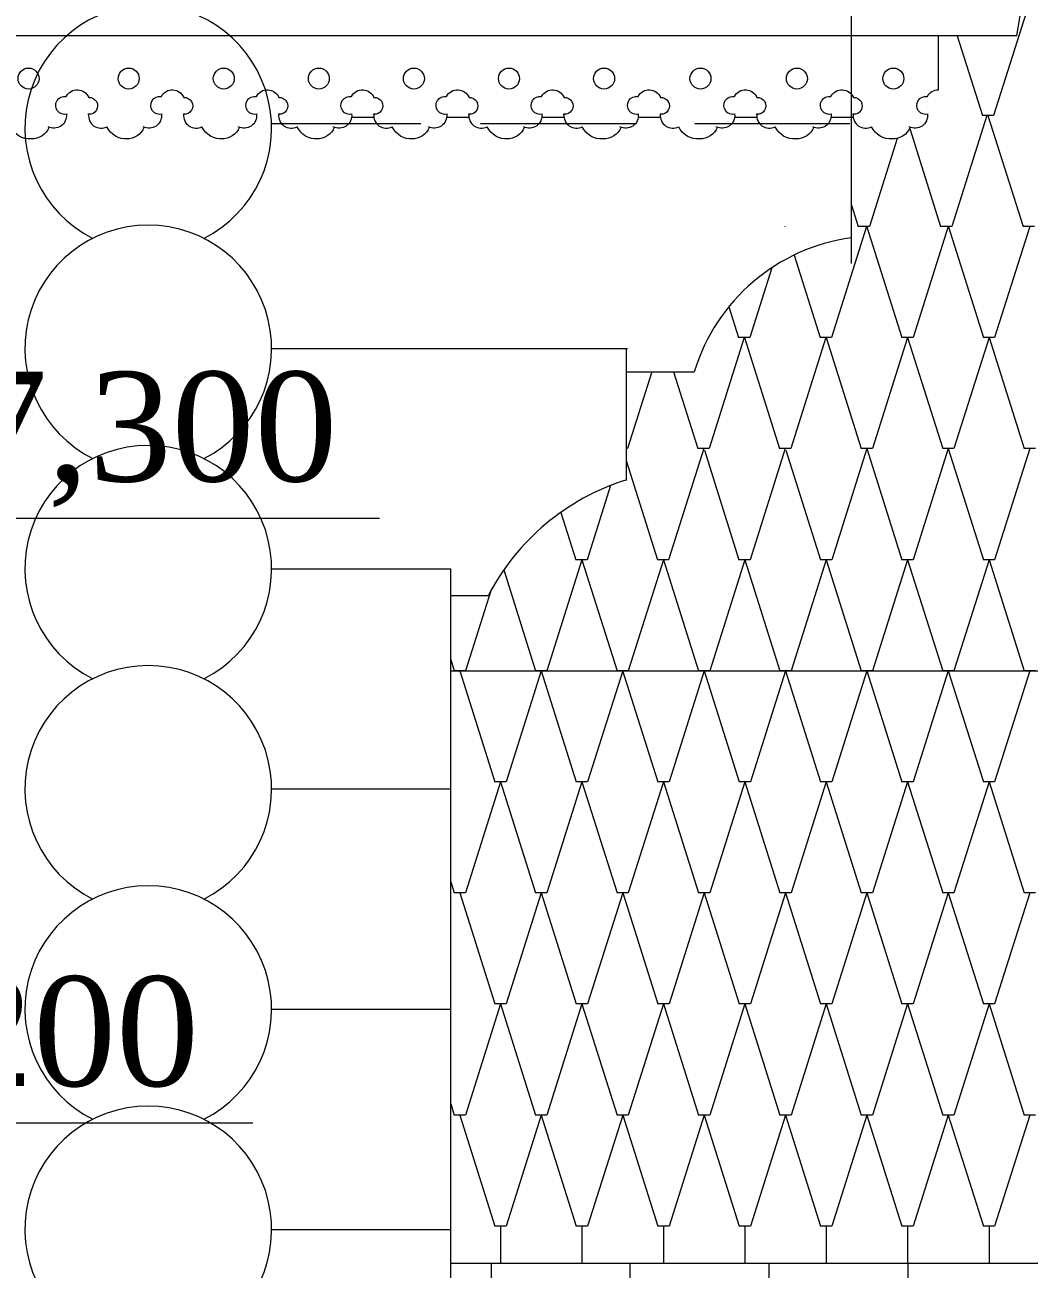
# Model space of a CAD drawing. Header units: millimetres. Extents: x 2399 to 111977, y 1313 to 59551.
# Drawn here: x 98215 to 100047, y 37907 to 40177 of the extents above; entities that cross this region are included whole.
import ezdxf

# ---------------------------------------------------------------- set-up
doc = ezdxf.new("R2010")
doc.units = ezdxf.units.MM
doc.linetypes.add('Невидимая', pattern=[391.222223, 282.222223, -109])
doc.layers.add('dim Level', color=7, linetype='Continuous', lineweight=13)
doc.layers.add('main line', color=7, linetype='Continuous', lineweight=13)
doc.layers.add('hatch1', color=7, linetype='Continuous', lineweight=20, true_color=0x6a6a6a)
doc.styles.add('СГЕНЕРИР_СТИЛЬ_1', font='georgia.ttf')

msp = doc.modelspace()

# ---------------------------------------------------------------- linework, layer by layer
at = {"layer": 'dim Level', "color": 7, "linetype": 'Continuous', "lineweight": 13}
for p, q in [((97834.7829, 39277.0224), (98861.8149, 39277.0224)), ((97582.2805, 38173.6966), (98630.6444, 38173.6966))]:
    msp.add_line(p, q, dxfattribs=at)
at = {"layer": 'hatch1', "color": 251, "linetype": 'Continuous', "lineweight": 20, "true_color": 0x6a6a6a}
for p, q in [((100045.8153, 40214.2869), (99981.8671, 40011.6372)), ((99915.4685, 40156.7992), (99961.2758, 40011.6372)), ((99969.6881, 40011.6372), (99905.74, 39808.9875)), ((99981.8671, 40011.6372), (99961.2758, 40011.6372)), ((99971.5715, 40011.6372), (100035.5196, 39808.9875)), ((99828.7592, 39987.6841), (99885.1487, 39808.9875)), ((99806.1101, 39969.7843), (99755.3691, 39808.9875)), ((99722.4476, 39848.0614), (99734.7777, 39808.9875)), ((99601.2125, 39810.0685), (99601.5536, 39808.9875)), ((99750.0412, 39808.9875), (99686.0931, 39606.3378)), ((99755.3691, 39808.9875), (99734.7777, 39808.9875)), ((99750.0412, 39810.0685), (99814.3305, 39606.3378)), ((99898.8699, 39808.9875), (99834.9218, 39606.3378)), ((99905.74, 39808.9875), (99885.1487, 39808.9875)), ((99898.8699, 39810.0685), (99963.1592, 39606.3378)), ((100047.6986, 39808.9875), (99983.7505, 39606.3378)), ((100056.1109, 39808.9875), (100035.5196, 39808.9875)), ((99618.0051, 39756.8533), (99665.5018, 39606.3378)), ((99577.4741, 39733.7611), (99537.2644, 39606.3378)), ((99498.9334, 39662.5544), (99516.6731, 39606.3378)), ((99526.9687, 39606.3378), (99463.0206, 39403.6881)), ((99537.2644, 39606.3378), (99516.6731, 39606.3378)), ((99527.3098, 39606.3378), (99591.258, 39403.6881)), ((99675.7974, 39606.3378), (99611.8493, 39403.6881)), ((99686.0931, 39606.3378), (99665.5018, 39606.3378)), ((99676.1385, 39606.3378), (99740.0867, 39403.6881)), ((99824.6261, 39606.3378), (99760.678, 39403.6881)), ((99834.9218, 39606.3378), (99814.3305, 39606.3378)), ((99824.9672, 39606.3378), (99888.9154, 39403.6881)), ((99973.4548, 39606.3378), (99909.5067, 39403.6881)), ((99983.7505, 39606.3378), (99963.1592, 39606.3378)), ((99973.4548, 39606.3378), (100037.403, 39403.6881)), ((99358.4083, 39543.8087), (99314.1919, 39403.6881)), ((99398.2128, 39543.8087), (99442.4293, 39403.6881)), ((99314.1919, 39403.6881), (99311.3866, 39403.6881)), ((99453.066, 39403.6881), (99389.1179, 39201.0384)), ((99463.0206, 39403.6881), (99442.4293, 39403.6881)), ((99454.323, 39400.7858), (99517.3553, 39201.0384)), ((99601.8947, 39403.6881), (99537.9466, 39201.0384)), ((99611.8493, 39403.6881), (99591.258, 39403.6881)), ((99603.1517, 39400.7858), (99666.184, 39201.0384)), ((99750.7234, 39403.6881), (99686.7753, 39201.0384)), ((99760.678, 39403.6881), (99740.0867, 39403.6881)), ((99750.7234, 39403.6881), (99814.6716, 39201.0384)), ((99899.211, 39403.6881), (99835.2629, 39201.0384)), ((99909.5067, 39403.6881), (99888.9154, 39403.6881)), ((99899.211, 39403.6881), (99963.1592, 39201.0384)), ((100047.6986, 39403.6881), (99983.7505, 39201.0384)), ((100057.9943, 39403.6881), (100037.403, 39403.6881)), ((99311.3866, 39382.1132), (99368.5266, 39201.0384)), ((99283.0237, 39336.4627), (99240.2892, 39201.0384)), ((99192.4494, 39287.3882), (99219.6979, 39201.0384)), ((99231.0169, 39201.0384), (99167.0688, 38998.3888)), ((99240.2892, 39201.0384), (99219.6979, 39201.0384)), ((99231.0169, 39201.0384), (99294.965, 38998.3888)), ((99379.5045, 39201.0384), (99315.5563, 38998.3888)), ((99389.1179, 39201.0384), (99368.5266, 39201.0384)), ((99379.5045, 39201.0384), (99443.4526, 38998.3888)), ((99527.9921, 39201.0384), (99464.0439, 38998.3888)), ((99537.9466, 39201.0384), (99517.3553, 39201.0384)), ((99527.9921, 39201.0384), (99591.9402, 38998.3888)), ((99676.4796, 39201.0384), (99612.5315, 38998.3888)), ((99686.7753, 39201.0384), (99666.184, 39201.0384)), ((99676.4796, 39201.0384), (99740.4278, 38998.3888)), ((99824.9672, 39201.0384), (99761.0191, 38998.3888)), ((99835.2629, 39201.0384), (99814.6716, 39201.0384)), ((99824.9672, 39201.0384), (99888.9154, 38998.3888)), ((99973.4548, 39201.0384), (99909.5067, 38998.3888)), ((99983.7505, 39201.0384), (99963.1592, 39201.0384)), ((99973.4548, 39201.0384), (100037.403, 38998.3888)), ((99088.3757, 39182.5114), (99146.4774, 38998.3888)), ((99064.6559, 39144.398), (99018.5812, 38998.3888)), ((98991.5681, 39018.7391), (98997.9898, 38998.3888)), ((99018.5812, 38998.3888), (98997.9898, 38998.3888)), ((99008.2855, 38998.3888), (99072.2336, 38795.7391)), ((99008.2855, 38998.3888), (99072.2336, 38795.7391)), ((99008.2855, 38998.3888), (99072.2336, 38795.7391)), ((99008.2855, 38998.3888), (99072.2336, 38795.7391)), ((99008.2855, 38998.3888), (99072.2336, 38795.7391)), ((99008.2855, 38998.3888), (99072.2336, 38795.7391)), ((99008.2855, 38998.3888), (99072.2336, 38795.7391)), ((99008.2855, 38998.3888), (99072.2336, 38795.7391)), ((99008.2855, 38998.3888), (99072.2336, 38795.7391)), ((99008.2855, 38998.3888), (99072.2336, 38795.7391)), ((99008.2855, 38998.3888), (99072.2336, 38795.7391)), ((99008.2855, 38998.3888), (99072.2336, 38795.7391)), ((99008.2855, 38998.3888), (99072.2336, 38795.7391)), ((99156.7731, 38998.3888), (99092.825, 38795.7391)), ((99156.7731, 38998.3888), (99092.825, 38795.7391)), ((99156.7731, 38998.3888), (99092.825, 38795.7391)), ((99156.7731, 38998.3888), (99092.825, 38795.7391)), ((99156.7731, 38998.3888), (99092.825, 38795.7391)), ((99156.7731, 38998.3888), (99092.825, 38795.7391)), ((99156.7731, 38998.3888), (99092.825, 38795.7391)), ((99156.7731, 38998.3888), (99092.825, 38795.7391)), ((99156.7731, 38998.3888), (99092.825, 38795.7391)), ((99156.7731, 38998.3888), (99092.825, 38795.7391)), ((99156.7731, 38998.3888), (99092.825, 38795.7391)), ((99156.7731, 38998.3888), (99092.825, 38795.7391)), ((99156.7731, 38998.3888), (99092.825, 38795.7391)), ((99167.0688, 38998.3888), (99146.4774, 38998.3888)), ((99156.7731, 38998.3888), (99220.7212, 38795.7391)), ((99156.7731, 38998.3888), (99220.7212, 38795.7391)), ((99156.7731, 38998.3888), (99220.7212, 38795.7391)), ((99156.7731, 38998.3888), (99220.7212, 38795.7391)), ((99156.7731, 38998.3888), (99220.7212, 38795.7391)), ((99156.7731, 38998.3888), (99220.7212, 38795.7391)), ((99156.7731, 38998.3888), (99220.7212, 38795.7391)), ((99156.7731, 38998.3888), (99220.7212, 38795.7391)), ((99156.7731, 38998.3888), (99220.7212, 38795.7391)), ((99156.7731, 38998.3888), (99220.7212, 38795.7391)), ((99156.7731, 38998.3888), (99220.7212, 38795.7391)), ((99156.7731, 38998.3888), (99220.7212, 38795.7391)), ((99156.7731, 38998.3888), (99220.7212, 38795.7391)), ((99305.2607, 38998.3888), (99241.3125, 38795.7391)), ((99305.2607, 38998.3888), (99241.3125, 38795.7391)), ((99305.2607, 38998.3888), (99241.3125, 38795.7391)), ((99305.2607, 38998.3888), (99241.3125, 38795.7391)), ((99305.2607, 38998.3888), (99241.3125, 38795.7391)), ((99305.2607, 38998.3888), (99241.3125, 38795.7391)), ((99305.2607, 38998.3888), (99241.3125, 38795.7391)), ((99305.2607, 38998.3888), (99241.3125, 38795.7391)), ((99305.2607, 38998.3888), (99241.3125, 38795.7391)), ((99305.2607, 38998.3888), (99241.3125, 38795.7391)), ((99305.2607, 38998.3888), (99241.3125, 38795.7391)), ((99305.2607, 38998.3888), (99241.3125, 38795.7391)), ((99305.2607, 38998.3888), (99241.3125, 38795.7391)), ((99315.5563, 38998.3888), (99294.965, 38998.3888)), ((99315.5563, 38998.3888), (99294.965, 38998.3888)), ((99305.1869, 38998.6226), (99369.2088, 38795.7391)), ((99453.7483, 38998.3888), (99389.8001, 38795.7391)), ((99464.0439, 38998.3888), (99443.4526, 38998.3888)), ((99453.7483, 38998.3888), (99517.6964, 38795.7391)), ((99602.2359, 38998.3888), (99538.2877, 38795.7391)), ((99612.5315, 38998.3888), (99591.9402, 38998.3888)), ((99602.2359, 38998.3888), (99666.184, 38795.7391)), ((99750.7234, 38998.3888), (99686.7753, 38795.7391)), ((99761.0191, 38998.3888), (99740.4278, 38998.3888)), ((99750.7234, 38998.3888), (99814.6716, 38795.7391)), ((99899.211, 38998.3888), (99835.2629, 38795.7391)), ((99909.5067, 38998.3888), (99888.9154, 38998.3888)), ((99899.211, 38998.3888), (99963.1592, 38795.7391)), ((100047.6986, 38998.3888), (99983.7505, 38795.7391)), ((100057.9943, 38998.3888), (100037.403, 38998.3888)), ((99082.5293, 38795.7391), (99018.5812, 38593.0894)), ((99092.825, 38795.7391), (99072.2336, 38795.7391)), ((99082.5293, 38795.7391), (99146.4774, 38593.0894)), ((99231.0169, 38795.7391), (99167.0688, 38593.0894)), ((99241.3125, 38795.7391), (99220.7212, 38795.7391)), ((99241.3125, 38795.7391), (99220.7212, 38795.7391)), ((99241.3125, 38795.7391), (99220.7212, 38795.7391)), ((99241.3125, 38795.7391), (99220.7212, 38795.7391)), ((99241.3125, 38795.7391), (99220.7212, 38795.7391)), ((99241.3125, 38795.7391), (99220.7212, 38795.7391)), ((99241.3125, 38795.7391), (99220.7212, 38795.7391)), ((99241.3125, 38795.7391), (99220.7212, 38795.7391)), ((99241.3125, 38795.7391), (99220.7212, 38795.7391)), ((99241.3125, 38795.7391), (99220.7212, 38795.7391)), ((99241.3125, 38795.7391), (99220.7212, 38795.7391)), ((99241.3125, 38795.7391), (99220.7212, 38795.7391)), ((99241.3125, 38795.7391), (99220.7212, 38795.7391)), ((99231.0169, 38795.7391), (99294.965, 38593.0894)), ((99379.5045, 38795.7391), (99315.5563, 38593.0894)), ((99389.8001, 38795.7391), (99369.2088, 38795.7391)), ((99379.5045, 38795.7391), (99443.4526, 38593.0894)), ((99527.9921, 38795.7391), (99464.0439, 38593.0894)), ((99538.2877, 38795.7391), (99517.6964, 38795.7391)), ((99527.9921, 38795.7391), (99591.9402, 38593.0894)), ((99676.4796, 38795.7391), (99612.5315, 38593.0894)), ((99686.7753, 38795.7391), (99666.184, 38795.7391)), ((99676.4796, 38795.7391), (99740.4278, 38593.0894)), ((99824.9672, 38795.7391), (99761.0191, 38593.0894)), ((99835.2629, 38795.7391), (99814.6716, 38795.7391)), ((99824.9672, 38795.7391), (99888.9154, 38593.0894)), ((99973.4548, 38795.7391), (99909.5067, 38593.0894)), ((99983.7505, 38795.7391), (99963.1592, 38795.7391)), ((99973.4548, 38795.7391), (100037.403, 38593.0894)), ((98991.5681, 38613.4397), (98997.9898, 38593.0894)), ((99018.5812, 38593.0894), (98997.9898, 38593.0894)), ((99008.2855, 38593.0894), (99072.2336, 38390.4397)), ((99156.7731, 38593.0894), (99092.825, 38390.4397)), ((99167.0688, 38593.0894), (99146.4774, 38593.0894)), ((99156.7731, 38593.0894), (99220.7212, 38390.4397)), ((99305.2607, 38593.0894), (99241.3125, 38390.4397)), ((99315.5563, 38593.0894), (99294.965, 38593.0894)), ((99305.2607, 38593.0894), (99369.2088, 38390.4397)), ((99453.7483, 38593.0894), (99389.8001, 38390.4397)), ((99464.0439, 38593.0894), (99443.4526, 38593.0894)), ((99453.7483, 38593.0894), (99517.6964, 38390.4397)), ((99602.2359, 38593.0894), (99538.2877, 38390.4397)), ((99612.5315, 38593.0894), (99591.9402, 38593.0894)), ((99602.2359, 38593.0894), (99666.184, 38390.4397)), ((99750.7234, 38593.0894), (99686.7753, 38390.4397)), ((99761.0191, 38593.0894), (99740.4278, 38593.0894)), ((99750.7234, 38593.0894), (99814.6716, 38390.4397)), ((99899.211, 38593.0894), (99835.2629, 38390.4397)), ((99909.5067, 38593.0894), (99888.9154, 38593.0894)), ((99899.211, 38593.0894), (99963.1592, 38390.4397)), ((100047.6986, 38593.0894), (99983.7505, 38390.4397)), ((100057.9943, 38593.0894), (100037.403, 38593.0894)), ((99082.5293, 38390.4397), (99018.5812, 38187.79)), ((99092.825, 38390.4397), (99072.2336, 38390.4397)), ((99082.5293, 38390.4397), (99146.4774, 38187.79)), ((99231.0169, 38390.4397), (99167.0688, 38187.79)), ((99241.3125, 38390.4397), (99220.7212, 38390.4397)), ((99231.0169, 38390.4397), (99294.965, 38187.79)), ((99379.5045, 38390.4397), (99315.5563, 38187.79)), ((99389.8001, 38390.4397), (99369.2088, 38390.4397)), ((99379.5045, 38390.4397), (99443.4526, 38187.79)), ((99527.9921, 38390.4397), (99464.0439, 38187.79)), ((99538.2877, 38390.4397), (99517.6964, 38390.4397)), ((99527.9921, 38390.4397), (99591.9402, 38187.79)), ((99676.4796, 38390.4397), (99612.5315, 38187.79)), ((99686.7753, 38390.4397), (99666.184, 38390.4397)), ((99676.4796, 38390.4397), (99740.4278, 38187.79)), ((99824.9672, 38390.4397), (99761.0191, 38187.79)), ((99835.2629, 38390.4397), (99814.6716, 38390.4397)), ((99824.9672, 38390.4397), (99888.9154, 38187.79)), ((99973.4548, 38390.4397), (99909.5067, 38187.79)), ((99983.7505, 38390.4397), (99963.1592, 38390.4397)), ((99973.4548, 38390.4397), (100037.403, 38187.79)), ((98991.5681, 38208.1403), (98997.9898, 38187.79)), ((99018.5812, 38187.79), (98997.9898, 38187.79)), ((99008.2855, 38187.79), (99072.2336, 37985.1403)), ((99156.7731, 38187.79), (99092.825, 37985.1403)), ((99167.0688, 38187.79), (99146.4774, 38187.79)), ((99156.7731, 38187.79), (99220.7212, 37985.1403)), ((99305.2607, 38187.79), (99241.3125, 37985.1403)), ((99315.5563, 38187.79), (99294.965, 38187.79)), ((99305.2607, 38187.79), (99369.2088, 37985.1403)), ((99453.7483, 38187.79), (99389.8001, 37985.1403)), ((99464.0439, 38187.79), (99443.4526, 38187.79)), ((99453.7483, 38187.79), (99517.6964, 37985.1403)), ((99602.2359, 38187.79), (99538.2877, 37985.1403)), ((99612.5315, 38187.79), (99591.9402, 38187.79)), ((99602.2359, 38187.79), (99602.623, 38186.5632)), ((99602.2359, 38187.79), (99666.184, 37985.1403)), ((99750.7234, 38187.79), (99686.7753, 37985.1403)), ((99761.0191, 38187.79), (99740.4278, 38187.79)), ((99750.7234, 38187.79), (99750.3363, 38186.5632)), ((99750.7234, 38187.79), (99751.1106, 38186.5632)), ((99750.7234, 38187.79), (99814.6716, 37985.1403)), ((99899.211, 38187.79), (99835.2629, 37985.1403)), ((99909.5067, 38187.79), (99888.9154, 38187.79)), ((99899.211, 38187.79), (99898.8239, 38186.5632)), ((99899.211, 38187.79), (99899.5982, 38186.5632)), ((99899.211, 38187.79), (99963.1592, 37985.1403)), ((100047.6986, 38187.79), (99983.7505, 37985.1403)), ((100057.9943, 38187.79), (100037.403, 38187.79)), ((99092.825, 37985.1403), (99072.2336, 37985.1403)), ((99082.5293, 37985.1403), (99082.5293, 37917.1506)), ((99241.3125, 37985.1403), (99220.7212, 37985.1403)), ((99231.0169, 37985.1403), (99231.0169, 37917.1506)), ((99389.8001, 37985.1403), (99369.2088, 37985.1403)), ((99379.5045, 37985.1403), (99379.5045, 37917.1506)), ((99538.2877, 37985.1403), (99517.6964, 37985.1403)), ((99527.9921, 37985.1403), (99527.9921, 37917.1506)), ((99686.7753, 37985.1403), (99666.184, 37985.1403)), ((99676.4796, 37985.1403), (99676.4796, 37917.1506)), ((99835.2629, 37985.1403), (99814.6716, 37985.1403)), ((99824.9672, 37985.1403), (99824.9672, 37917.1506)), ((99983.7505, 37985.1403), (99963.1592, 37985.1403)), ((99973.4548, 37985.1403), (99973.4548, 37917.1506))]:
    msp.add_line(p, q, dxfattribs=at)
at = {"layer": 'main line', "color": 7, "linetype": 'Continuous', "lineweight": 13}
for p, q in [((99722.4476, 39788.5618), (99722.4476, 40394.1502)), ((100038.6352, 40249.0436), (100023.6315, 40156.7992)), ((100024.7192, 40156.7992), (96795.8671, 40156.7992)), ((99881.1954, 40058.5066), (99881.1954, 40157.9916)), ((99722.4476, 39741.5457), (99722.4476, 40044.5339)), ((98810.8642, 40008.5386), (98851.3981, 40008.5386)), ((98984.2761, 40008.5386), (99024.8101, 40008.5386)), ((99157.6881, 40008.5386), (99198.222, 40008.5386)), ((99333.5548, 40008.5386), (99374.0887, 40008.5386)), ((99509.4215, 40008.5386), (99549.9554, 40008.5386)), ((99685.2882, 40008.5386), (99725.8034, 40008.5386)), ((98664.9716, 39586.5174), (99314.2291, 39586.5174)), ((99311.3866, 39586.5174), (99311.3866, 39345.3673)), ((99311.3866, 39543.8087), (99435.7268, 39543.8087)), ((98664.9716, 39184.6619), (98991.5681, 39184.6619)), ((98991.5681, 37021.1171), (98991.5681, 39184.6619)), ((99059.7852, 39135.3211), (98991.5681, 39135.3211)), ((98991.5681, 38998.3888), (104135.7254, 38998.3888)), ((98664.9716, 38782.8063), (98991.5681, 38782.8063)), ((98664.9716, 38380.9508), (98990.4983, 38380.9508)), ((98664.9716, 37979.0952), (98990.4983, 37979.0952)), ((104131.1073, 37917.1506), (98991.5681, 37917.1506)), ((99065.2555, 37917.1506), (99065.2555, 36980.8176)), ((99318.5481, 37917.1506), (99318.5481, 36842.2925)), ((99571.8407, 37917.1506), (99571.8407, 36643.6876)), ((99825.1333, 37917.1506), (99825.1333, 36643.6876))]:
    msp.add_line(p, q, dxfattribs=at)
at = {"layer": 'main line', "color": 7, "linetype": 'Невидимая', "lineweight": 13}
msp.add_line((99719.3374, 39996.2164), (98664.9374, 39996.2164), dxfattribs=at)
at = {"layer": 'main line', "color": 7, "linetype": 'Continuous', "lineweight": 13, "flags": 128}
for points in [[(98291.8447, 40013.8503, -1.219803903), (98290.4142, 40046.5322, -0.63216014), (98331.3783, 40044.5339, -1.067465283), (98331.1435, 40013.8503, 0.60309642), (98364.5353, 39991.084)], [(98291.8447, 40013.8503, -1.219803903), (98290.4142, 40046.5322, -0.63216014), (98331.3783, 40044.5339, -1.067465283), (98331.1435, 40013.8503, 0.60309642), (98364.5353, 39991.084)], [(98291.8447, 40013.8503, -1.219803903), (98290.4142, 40046.5322, -0.63216014), (98331.3783, 40044.5339, -1.067465283), (98331.1435, 40013.8503, 0.60309642), (98364.5353, 39991.084)], [(98291.8447, 40013.8503, -1.219803903), (98290.4142, 40046.5322, -0.63216014), (98331.3783, 40044.5339, -1.067465283), (98331.1435, 40013.8503, 0.60309642), (98364.5353, 39991.084)], [(98291.8447, 40013.8503, -1.219803903), (98290.4142, 40046.5322, -0.63216014), (98331.3783, 40044.5339, -1.067465283), (98331.1435, 40013.8503, 0.60309642), (98364.5353, 39991.084)], [(98291.8447, 40013.8503, -1.219803903), (98290.4142, 40046.5322, -0.63216014), (98331.3783, 40044.5339, -1.067465283), (98331.1435, 40013.8503, 0.60309642), (98364.5353, 39991.084)], [(98465.2566, 40013.8503, -1.219803903), (98463.8262, 40046.5322, -0.63216014), (98504.7902, 40044.5339, -1.067465283), (98504.5555, 40013.8503, 0.60309642), (98537.9472, 39991.084)], [(98465.2566, 40013.8503, -1.219803903), (98463.8262, 40046.5322, -0.63216014), (98504.7902, 40044.5339, -1.067465283), (98504.5555, 40013.8503, 0.60309642), (98537.9472, 39991.084)], [(98465.2566, 40013.8503, -1.219803903), (98463.8262, 40046.5322, -0.63216014), (98504.7902, 40044.5339, -1.067465283), (98504.5555, 40013.8503, 0.60309642), (98537.9472, 39991.084)], [(98465.2566, 40013.8503, -1.219803903), (98463.8262, 40046.5322, -0.63216014), (98504.7902, 40044.5339, -1.067465283), (98504.5555, 40013.8503, 0.60309642), (98537.9472, 39991.084)], [(98465.2566, 40013.8503, -1.219803903), (98463.8262, 40046.5322, -0.63216014), (98504.7902, 40044.5339, -1.067465283), (98504.5555, 40013.8503, 0.60309642), (98537.9472, 39991.084)], [(98465.2566, 40013.8503, -1.219803903), (98463.8262, 40046.5322, -0.63216014), (98504.7902, 40044.5339, -1.067465283), (98504.5555, 40013.8503, 0.60309642), (98537.9472, 39991.084)], [(98638.6686, 40013.8503, -1.219803903), (98637.2382, 40046.5322, -0.63216014), (98678.2022, 40044.5339, -1.067465283), (98677.9674, 40013.8503, 0.60309642), (98711.3592, 39991.084)], [(98638.6686, 40013.8503, -1.219803903), (98637.2382, 40046.5322, -0.63216014), (98678.2022, 40044.5339, -1.067465283), (98677.9674, 40013.8503, 0.60309642), (98711.3592, 39991.084)], [(98638.6686, 40013.8503, -1.219803903), (98637.2382, 40046.5322, -0.63216014), (98678.2022, 40044.5339, -1.067465283), (98677.9674, 40013.8503, 0.60309642), (98711.3592, 39991.084)], [(98638.6686, 40013.8503, -1.219803903), (98637.2382, 40046.5322, -0.63216014), (98678.2022, 40044.5339, -1.067465283), (98677.9674, 40013.8503, 0.60309642), (98711.3592, 39991.084)], [(98638.6686, 40013.8503, -1.219803903), (98637.2382, 40046.5322, -0.63216014), (98678.2022, 40044.5339, -1.067465283), (98677.9674, 40013.8503, 0.60309642), (98711.3592, 39991.084)], [(98638.6686, 40013.8503, -1.219803903), (98637.2382, 40046.5322, -0.63216014), (98678.2022, 40044.5339, -1.067465283), (98677.9674, 40013.8503, 0.60309642), (98711.3592, 39991.084)], [(98812.0806, 40013.8503, -1.219803903), (98810.6501, 40046.5322, -0.63216014), (98851.6142, 40044.5339, -1.067465283), (98851.3794, 40013.8503, 0.60309642), (98884.7712, 39991.084)], [(98812.0806, 40013.8503, -1.219803903), (98810.6501, 40046.5322, -0.63216014), (98851.6142, 40044.5339, -1.067465283), (98851.3794, 40013.8503, 0.60309642), (98884.7712, 39991.084)], [(98812.0806, 40013.8503, -1.219803903), (98810.6501, 40046.5322, -0.63216014), (98851.6142, 40044.5339, -1.067465283), (98851.3794, 40013.8503, 0.60309642), (98884.7712, 39991.084)], [(98812.0806, 40013.8503, -1.219803903), (98810.6501, 40046.5322, -0.63216014), (98851.6142, 40044.5339, -1.067465283), (98851.3794, 40013.8503, 0.60309642), (98884.7712, 39991.084)], [(98812.0806, 40013.8503, -1.219803903), (98810.6501, 40046.5322, -0.63216014), (98851.6142, 40044.5339, -1.067465283), (98851.3794, 40013.8503, 0.60309642), (98884.7712, 39991.084)], [(98812.0806, 40013.8503, -1.219803903), (98810.6501, 40046.5322, -0.63216014), (98851.6142, 40044.5339, -1.067465283), (98851.3794, 40013.8503, 0.60309642), (98884.7712, 39991.084)], [(98985.4925, 40013.8503, -1.219803903), (98984.0621, 40046.5322, -0.63216014), (99025.0261, 40044.5339, -1.067465283), (99024.7914, 40013.8503, 0.60309642), (99058.1831, 39991.084)], [(98985.4925, 40013.8503, -1.219803903), (98984.0621, 40046.5322, -0.63216014), (99025.0261, 40044.5339, -1.067465283), (99024.7914, 40013.8503, 0.60309642), (99058.1831, 39991.084)], [(98985.4925, 40013.8503, -1.219803903), (98984.0621, 40046.5322, -0.63216014), (99025.0261, 40044.5339, -1.067465283), (99024.7914, 40013.8503, 0.60309642), (99058.1831, 39991.084)], [(98985.4925, 40013.8503, -1.219803903), (98984.0621, 40046.5322, -0.63216014), (99025.0261, 40044.5339, -1.067465283), (99024.7914, 40013.8503, 0.60309642), (99058.1831, 39991.084)], [(98985.4925, 40013.8503, -1.219803903), (98984.0621, 40046.5322, -0.63216014), (99025.0261, 40044.5339, -1.067465283), (99024.7914, 40013.8503, 0.60309642), (99058.1831, 39991.084)], [(98985.4925, 40013.8503, -1.219803903), (98984.0621, 40046.5322, -0.63216014), (99025.0261, 40044.5339, -1.067465283), (99024.7914, 40013.8503, 0.60309642), (99058.1831, 39991.084)], [(99158.9045, 40013.8503, -1.219803903), (99157.4741, 40046.5322, -0.63216014), (99198.4381, 40044.5339, -1.067465283), (99198.2033, 40013.8503, 0.60309642), (99231.5951, 39991.084)], [(99158.9045, 40013.8503, -1.219803903), (99157.4741, 40046.5322, -0.63216014), (99198.4381, 40044.5339, -1.067465283), (99198.2033, 40013.8503, 0.60309642), (99231.5951, 39991.084)], [(99158.9045, 40013.8503, -1.219803903), (99157.4741, 40046.5322, -0.63216014), (99198.4381, 40044.5339, -1.067465283), (99198.2033, 40013.8503, 0.60309642), (99231.5951, 39991.084)], [(99158.9045, 40013.8503, -1.219803903), (99157.4741, 40046.5322, -0.63216014), (99198.4381, 40044.5339, -1.067465283), (99198.2033, 40013.8503, 0.60309642), (99231.5951, 39991.084)], [(99158.9045, 40013.8503, -1.219803903), (99157.4741, 40046.5322, -0.63216014), (99198.4381, 40044.5339, -1.067465283), (99198.2033, 40013.8503, 0.60309642), (99231.5951, 39991.084)], [(99158.9045, 40013.8503, -1.219803903), (99157.4741, 40046.5322, -0.63216014), (99198.4381, 40044.5339, -1.067465283), (99198.2033, 40013.8503, 0.60309642), (99231.5951, 39991.084)], [(99334.7712, 40013.8503, -1.219803903), (99333.3408, 40046.5322, -0.63216014), (99374.3048, 40044.5339, -1.067465283), (99374.07, 40013.8503, 0.60309642), (99407.4618, 39991.084)], [(99334.7712, 40013.8503, -1.219803903), (99333.3408, 40046.5322, -0.63216014), (99374.3048, 40044.5339, -1.067465283), (99374.07, 40013.8503, 0.60309642), (99407.4618, 39991.084)], [(99334.7712, 40013.8503, -1.219803903), (99333.3408, 40046.5322, -0.63216014), (99374.3048, 40044.5339, -1.067465283), (99374.07, 40013.8503, 0.60309642), (99407.4618, 39991.084)], [(99334.7712, 40013.8503, -1.219803903), (99333.3408, 40046.5322, -0.63216014), (99374.3048, 40044.5339, -1.067465283), (99374.07, 40013.8503, 0.60309642), (99407.4618, 39991.084)], [(99334.7712, 40013.8503, -1.219803903), (99333.3408, 40046.5322, -0.63216014), (99374.3048, 40044.5339, -1.067465283), (99374.07, 40013.8503, 0.60309642), (99407.4618, 39991.084)], [(99334.7712, 40013.8503, -1.219803903), (99333.3408, 40046.5322, -0.63216014), (99374.3048, 40044.5339, -1.067465283), (99374.07, 40013.8503, 0.60309642), (99407.4618, 39991.084)], [(99510.6379, 40013.8503, -1.219803903), (99509.2074, 40046.5322, -0.63216014), (99550.1715, 40044.5339, -1.067465283), (99549.9367, 40013.8503, 0.60309642), (99583.3285, 39991.084)], [(99510.6379, 40013.8503, -1.219803903), (99509.2074, 40046.5322, -0.63216014), (99550.1715, 40044.5339, -1.067465283), (99549.9367, 40013.8503, 0.60309642), (99583.3285, 39991.084)], [(99510.6379, 40013.8503, -1.219803903), (99509.2074, 40046.5322, -0.63216014), (99550.1715, 40044.5339, -1.067465283), (99549.9367, 40013.8503, 0.60309642), (99583.3285, 39991.084)], [(99510.6379, 40013.8503, -1.219803903), (99509.2074, 40046.5322, -0.63216014), (99550.1715, 40044.5339, -1.067465283), (99549.9367, 40013.8503, 0.60309642), (99583.3285, 39991.084)], [(99510.6379, 40013.8503, -1.219803903), (99509.2074, 40046.5322, -0.63216014), (99550.1715, 40044.5339, -1.067465283), (99549.9367, 40013.8503, 0.60309642), (99583.3285, 39991.084)], [(99510.6379, 40013.8503, -1.219803903), (99509.2074, 40046.5322, -0.63216014), (99550.1715, 40044.5339, -1.067465283), (99549.9367, 40013.8503, 0.60309642), (99583.3285, 39991.084)], [(99686.5046, 40013.8503, -1.219803903), (99685.0741, 40046.5322, -0.63216014), (99726.0382, 40044.5339, -1.067465283), (99725.8034, 40013.8503, 0.60309642), (99759.1952, 39991.084)], [(99686.5046, 40013.8503, -1.219803903), (99685.0741, 40046.5322, -0.63216014), (99726.0382, 40044.5339, -1.067465283), (99725.8034, 40013.8503, 0.60309642), (99759.1952, 39991.084)], [(99686.5046, 40013.8503, -1.219803903), (99685.0741, 40046.5322, -0.63216014), (99726.0382, 40044.5339, -1.067465283), (99725.8034, 40013.8503, 0.60309642), (99759.1952, 39991.084)], [(99686.5046, 40013.8503, -1.219803903), (99685.0741, 40046.5322, -0.63216014), (99726.0382, 40044.5339, -1.067465283), (99725.8034, 40013.8503, 0.60309642), (99759.1952, 39991.084)], [(99686.5046, 40013.8503, -1.219803903), (99685.0741, 40046.5322, -0.63216014), (99726.0382, 40044.5339, -1.067465283), (99725.8034, 40013.8503, 0.60309642), (99759.1952, 39991.084)], [(99686.5046, 40013.8503, -1.219803903), (99685.0741, 40046.5322, -0.63216014), (99726.0382, 40044.5339, -1.067465283), (99725.8034, 40013.8503, 0.60309642), (99759.1952, 39991.084)], [(99862.3713, 40013.8503, -1.219803903), (99860.9408, 40046.5322, -0.279344154), (99881.1954, 40058.5066)], [(99862.3713, 40013.8503, -1.219803903), (99860.9408, 40046.5322, -0.279344154), (99881.1954, 40058.5066)], [(99862.3713, 40013.8503, -1.219803903), (99860.9408, 40046.5322, -0.279344154), (99881.1954, 40058.5066)], [(99862.3713, 40013.8503, -1.219803903), (99860.9408, 40046.5322, -0.279344154), (99881.1954, 40058.5066)], [(99862.3713, 40013.8503, -1.219803903), (99860.9408, 40046.5322, -0.279344154), (99881.1954, 40058.5066)], [(99862.3713, 40013.8503, -1.219803903), (99860.9408, 40046.5322, -0.279344154), (99881.1954, 40058.5066)], [(98290.647, 40013.8503, -0.60309642), (98257.2552, 39991.084)], [(98290.647, 40013.8503, -0.60309642), (98257.2552, 39991.084)], [(98290.647, 40013.8503, -0.60309642), (98257.2552, 39991.084)], [(98290.647, 40013.8503, -0.60309642), (98257.2552, 39991.084)], [(98290.647, 40013.8503, -0.60309642), (98257.2552, 39991.084)], [(98290.647, 40013.8503, -0.60309642), (98257.2552, 39991.084)], [(98329.9458, 40013.8503, 0.017938026), (98331.1171, 40013.6064)], [(98329.9458, 40013.8503, 0.017938026), (98331.1171, 40013.6064)], [(98329.9458, 40013.8503, 0.017938026), (98331.1171, 40013.6064)], [(98329.9458, 40013.8503, 0.017938026), (98331.1171, 40013.6064)], [(98329.9458, 40013.8503, 0.017938026), (98331.1171, 40013.6064)], [(98329.9458, 40013.8503, 0.017938026), (98331.1171, 40013.6064)], [(98464.0589, 40013.8503, -0.60309642), (98430.6672, 39991.084)], [(98464.0589, 40013.8503, -0.60309642), (98430.6672, 39991.084)], [(98464.0589, 40013.8503, -0.60309642), (98430.6672, 39991.084)], [(98464.0589, 40013.8503, -0.60309642), (98430.6672, 39991.084)], [(98464.0589, 40013.8503, -0.60309642), (98430.6672, 39991.084)], [(98464.0589, 40013.8503, -0.60309642), (98430.6672, 39991.084)], [(98503.3578, 40013.8503, 0.017938026), (98504.5291, 40013.6064)], [(98503.3578, 40013.8503, 0.017938026), (98504.5291, 40013.6064)], [(98503.3578, 40013.8503, 0.017938026), (98504.5291, 40013.6064)], [(98503.3578, 40013.8503, 0.017938026), (98504.5291, 40013.6064)], [(98503.3578, 40013.8503, 0.017938026), (98504.5291, 40013.6064)], [(98503.3578, 40013.8503, 0.017938026), (98504.5291, 40013.6064)], [(98637.4709, 40013.8503, -0.60309642), (98604.0791, 39991.084)], [(98637.4709, 40013.8503, -0.60309642), (98604.0791, 39991.084)], [(98637.4709, 40013.8503, -0.60309642), (98604.0791, 39991.084)], [(98637.4709, 40013.8503, -0.60309642), (98604.0791, 39991.084)], [(98637.4709, 40013.8503, -0.60309642), (98604.0791, 39991.084)], [(98637.4709, 40013.8503, -0.60309642), (98604.0791, 39991.084)], [(98676.7697, 40013.8503, 0.017938026), (98677.9411, 40013.6064)], [(98676.7697, 40013.8503, 0.017938026), (98677.9411, 40013.6064)], [(98676.7697, 40013.8503, 0.017938026), (98677.9411, 40013.6064)], [(98676.7697, 40013.8503, 0.017938026), (98677.9411, 40013.6064)], [(98676.7697, 40013.8503, 0.017938026), (98677.9411, 40013.6064)], [(98676.7697, 40013.8503, 0.017938026), (98677.9411, 40013.6064)], [(98810.8829, 40013.8503, -0.60309642), (98777.4911, 39991.084)], [(98810.8829, 40013.8503, -0.60309642), (98777.4911, 39991.084)], [(98810.8829, 40013.8503, -0.60309642), (98777.4911, 39991.084)], [(98810.8829, 40013.8503, -0.60309642), (98777.4911, 39991.084)], [(98810.8829, 40013.8503, -0.60309642), (98777.4911, 39991.084)], [(98810.8829, 40013.8503, -0.60309642), (98777.4911, 39991.084)], [(98850.1817, 40013.8503, 0.017938026), (98851.353, 40013.6064)], [(98850.1817, 40013.8503, 0.017938026), (98851.353, 40013.6064)], [(98850.1817, 40013.8503, 0.017938026), (98851.353, 40013.6064)], [(98850.1817, 40013.8503, 0.017938026), (98851.353, 40013.6064)], [(98850.1817, 40013.8503, 0.017938026), (98851.353, 40013.6064)], [(98850.1817, 40013.8503, 0.017938026), (98851.353, 40013.6064)], [(98984.2948, 40013.8503, -0.60309642), (98950.9031, 39991.084)], [(98984.2948, 40013.8503, -0.60309642), (98950.9031, 39991.084)], [(98984.2948, 40013.8503, -0.60309642), (98950.9031, 39991.084)], [(98984.2948, 40013.8503, -0.60309642), (98950.9031, 39991.084)], [(98984.2948, 40013.8503, -0.60309642), (98950.9031, 39991.084)], [(98984.2948, 40013.8503, -0.60309642), (98950.9031, 39991.084)], [(99023.5937, 40013.8503, 0.017938026), (99024.765, 40013.6064)], [(99023.5937, 40013.8503, 0.017938026), (99024.765, 40013.6064)], [(99023.5937, 40013.8503, 0.017938026), (99024.765, 40013.6064)], [(99023.5937, 40013.8503, 0.017938026), (99024.765, 40013.6064)], [(99023.5937, 40013.8503, 0.017938026), (99024.765, 40013.6064)], [(99023.5937, 40013.8503, 0.017938026), (99024.765, 40013.6064)], [(99157.7068, 40013.8503, -0.60309642), (99124.315, 39991.084)], [(99157.7068, 40013.8503, -0.60309642), (99124.315, 39991.084)], [(99157.7068, 40013.8503, -0.60309642), (99124.315, 39991.084)], [(99157.7068, 40013.8503, -0.60309642), (99124.315, 39991.084)], [(99157.7068, 40013.8503, -0.60309642), (99124.315, 39991.084)], [(99157.7068, 40013.8503, -0.60309642), (99124.315, 39991.084)], [(99197.0056, 40013.8503, 0.017938026), (99198.177, 40013.6064)], [(99197.0056, 40013.8503, 0.017938026), (99198.177, 40013.6064)], [(99197.0056, 40013.8503, 0.017938026), (99198.177, 40013.6064)], [(99197.0056, 40013.8503, 0.017938026), (99198.177, 40013.6064)], [(99197.0056, 40013.8503, 0.017938026), (99198.177, 40013.6064)], [(99197.0056, 40013.8503, 0.017938026), (99198.177, 40013.6064)], [(99333.5735, 40013.8503, -0.60309642), (99300.1817, 39991.084)], [(99333.5735, 40013.8503, -0.60309642), (99300.1817, 39991.084)], [(99333.5735, 40013.8503, -0.60309642), (99300.1817, 39991.084)], [(99333.5735, 40013.8503, -0.60309642), (99300.1817, 39991.084)], [(99333.5735, 40013.8503, -0.60309642), (99300.1817, 39991.084)], [(99333.5735, 40013.8503, -0.60309642), (99300.1817, 39991.084)], [(99372.8723, 40013.8503, 0.017938026), (99374.0437, 40013.6064)], [(99372.8723, 40013.8503, 0.017938026), (99374.0437, 40013.6064)], [(99372.8723, 40013.8503, 0.017938026), (99374.0437, 40013.6064)], [(99372.8723, 40013.8503, 0.017938026), (99374.0437, 40013.6064)], [(99372.8723, 40013.8503, 0.017938026), (99374.0437, 40013.6064)], [(99372.8723, 40013.8503, 0.017938026), (99374.0437, 40013.6064)], [(99509.4402, 40013.8503, -0.60309642), (99476.0484, 39991.084)], [(99509.4402, 40013.8503, -0.60309642), (99476.0484, 39991.084)], [(99509.4402, 40013.8503, -0.60309642), (99476.0484, 39991.084)], [(99509.4402, 40013.8503, -0.60309642), (99476.0484, 39991.084)], [(99509.4402, 40013.8503, -0.60309642), (99476.0484, 39991.084)], [(99509.4402, 40013.8503, -0.60309642), (99476.0484, 39991.084)], [(99548.739, 40013.8503, 0.017938026), (99549.9104, 40013.6064)], [(99548.739, 40013.8503, 0.017938026), (99549.9104, 40013.6064)], [(99548.739, 40013.8503, 0.017938026), (99549.9104, 40013.6064)], [(99548.739, 40013.8503, 0.017938026), (99549.9104, 40013.6064)], [(99548.739, 40013.8503, 0.017938026), (99549.9104, 40013.6064)], [(99548.739, 40013.8503, 0.017938026), (99549.9104, 40013.6064)], [(99685.3069, 40013.8503, -0.60309642), (99651.9151, 39991.084)], [(99685.3069, 40013.8503, -0.60309642), (99651.9151, 39991.084)], [(99685.3069, 40013.8503, -0.60309642), (99651.9151, 39991.084)], [(99685.3069, 40013.8503, -0.60309642), (99651.9151, 39991.084)], [(99685.3069, 40013.8503, -0.60309642), (99651.9151, 39991.084)], [(99685.3069, 40013.8503, -0.60309642), (99651.9151, 39991.084)], [(99724.6057, 40013.8503, 0.017938026), (99725.7771, 40013.6064)], [(99724.6057, 40013.8503, 0.017938026), (99725.7771, 40013.6064)], [(99724.6057, 40013.8503, 0.017938026), (99725.7771, 40013.6064)], [(99724.6057, 40013.8503, 0.017938026), (99725.7771, 40013.6064)], [(99724.6057, 40013.8503, 0.017938026), (99725.7771, 40013.6064)], [(99724.6057, 40013.8503, 0.017938026), (99725.7771, 40013.6064)], [(99861.1736, 40013.8503, -0.60309642), (99827.7818, 39991.084)], [(99861.1736, 40013.8503, -0.60309642), (99827.7818, 39991.084)], [(99861.1736, 40013.8503, -0.60309642), (99827.7818, 39991.084)], [(99861.1736, 40013.8503, -0.60309642), (99827.7818, 39991.084)], [(99861.1736, 40013.8503, -0.60309642), (99827.7818, 39991.084)], [(99861.1736, 40013.8503, -0.60309642), (99827.7818, 39991.084)], [(98226.5963, 39968.7405, -0.304535594), (98188.6686, 39991.084)], [(98226.5963, 39968.7405, -0.304535594), (98188.6686, 39991.084)], [(98226.5963, 39968.7405, -0.304535594), (98188.6686, 39991.084)], [(98226.5963, 39968.7405, -0.304535594), (98188.6686, 39991.084)], [(98226.5963, 39968.7405, -0.304535594), (98188.6686, 39991.084)], [(98226.5963, 39968.7405, -0.304535594), (98188.6686, 39991.084)], [(98259.3696, 39990.0991, -0.304535594), (98226.5963, 39968.7405)], [(98259.3696, 39990.0991, -0.304535594), (98226.5963, 39968.7405)], [(98259.3696, 39990.0991, -0.304535594), (98226.5963, 39968.7405)], [(98259.3696, 39990.0991, -0.304535594), (98226.5963, 39968.7405)], [(98259.3696, 39990.0991, -0.304535594), (98226.5963, 39968.7405)], [(98259.3696, 39990.0991, -0.304535594), (98226.5963, 39968.7405)], [(98402.463, 39968.7405, -0.304535594), (98364.5353, 39991.084)], [(98402.463, 39968.7405, -0.304535594), (98364.5353, 39991.084)], [(98402.463, 39968.7405, -0.304535594), (98364.5353, 39991.084)], [(98402.463, 39968.7405, -0.304535594), (98364.5353, 39991.084)], [(98402.463, 39968.7405, -0.304535594), (98364.5353, 39991.084)], [(98402.463, 39968.7405, -0.304535594), (98364.5353, 39991.084)], [(98432.7816, 39990.0991, -0.304535594), (98400.0082, 39968.7405)], [(98432.7816, 39990.0991, -0.304535594), (98400.0082, 39968.7405)], [(98432.7816, 39990.0991, -0.304535594), (98400.0082, 39968.7405)], [(98432.7816, 39990.0991, -0.304535594), (98400.0082, 39968.7405)], [(98432.7816, 39990.0991, -0.304535594), (98400.0082, 39968.7405)], [(98432.7816, 39990.0991, -0.304535594), (98400.0082, 39968.7405)], [(98575.8749, 39968.7405, -0.304535594), (98537.9472, 39991.084)], [(98575.8749, 39968.7405, -0.304535594), (98537.9472, 39991.084)], [(98575.8749, 39968.7405, -0.304535594), (98537.9472, 39991.084)], [(98575.8749, 39968.7405, -0.304535594), (98537.9472, 39991.084)], [(98575.8749, 39968.7405, -0.304535594), (98537.9472, 39991.084)], [(98575.8749, 39968.7405, -0.304535594), (98537.9472, 39991.084)], [(98606.1936, 39990.0991, -0.304535594), (98573.4202, 39968.7405)], [(98606.1936, 39990.0991, -0.304535594), (98573.4202, 39968.7405)], [(98606.1936, 39990.0991, -0.304535594), (98573.4202, 39968.7405)], [(98606.1936, 39990.0991, -0.304535594), (98573.4202, 39968.7405)], [(98606.1936, 39990.0991, -0.304535594), (98573.4202, 39968.7405)], [(98606.1936, 39990.0991, -0.304535594), (98573.4202, 39968.7405)], [(98749.2869, 39968.7405, -0.304535594), (98711.3592, 39991.084)], [(98749.2869, 39968.7405, -0.304535594), (98711.3592, 39991.084)], [(98749.2869, 39968.7405, -0.304535594), (98711.3592, 39991.084)], [(98749.2869, 39968.7405, -0.304535594), (98711.3592, 39991.084)], [(98749.2869, 39968.7405, -0.304535594), (98711.3592, 39991.084)], [(98749.2869, 39968.7405, -0.304535594), (98711.3592, 39991.084)], [(98779.6055, 39990.0991, -0.304535594), (98746.8322, 39968.7405)], [(98779.6055, 39990.0991, -0.304535594), (98746.8322, 39968.7405)], [(98779.6055, 39990.0991, -0.304535594), (98746.8322, 39968.7405)], [(98779.6055, 39990.0991, -0.304535594), (98746.8322, 39968.7405)], [(98779.6055, 39990.0991, -0.304535594), (98746.8322, 39968.7405)], [(98779.6055, 39990.0991, -0.304535594), (98746.8322, 39968.7405)], [(98922.6988, 39968.7405, -0.304535594), (98884.7712, 39991.084)], [(98922.6988, 39968.7405, -0.304535594), (98884.7712, 39991.084)], [(98922.6988, 39968.7405, -0.304535594), (98884.7712, 39991.084)], [(98922.6988, 39968.7405, -0.304535594), (98884.7712, 39991.084)], [(98922.6988, 39968.7405, -0.304535594), (98884.7712, 39991.084)], [(98922.6988, 39968.7405, -0.304535594), (98884.7712, 39991.084)], [(98953.0175, 39990.0991, -0.304535594), (98920.2441, 39968.7405)], [(98953.0175, 39990.0991, -0.304535594), (98920.2441, 39968.7405)], [(98953.0175, 39990.0991, -0.304535594), (98920.2441, 39968.7405)], [(98953.0175, 39990.0991, -0.304535594), (98920.2441, 39968.7405)], [(98953.0175, 39990.0991, -0.304535594), (98920.2441, 39968.7405)], [(98953.0175, 39990.0991, -0.304535594), (98920.2441, 39968.7405)], [(99096.1108, 39968.7405, -0.304535594), (99058.1831, 39991.084)], [(99096.1108, 39968.7405, -0.304535594), (99058.1831, 39991.084)], [(99096.1108, 39968.7405, -0.304535594), (99058.1831, 39991.084)], [(99096.1108, 39968.7405, -0.304535594), (99058.1831, 39991.084)], [(99096.1108, 39968.7405, -0.304535594), (99058.1831, 39991.084)], [(99096.1108, 39968.7405, -0.304535594), (99058.1831, 39991.084)], [(99126.4294, 39990.0991, -0.304535594), (99093.6561, 39968.7405)], [(99126.4294, 39990.0991, -0.304535594), (99093.6561, 39968.7405)], [(99126.4294, 39990.0991, -0.304535594), (99093.6561, 39968.7405)], [(99126.4294, 39990.0991, -0.304535594), (99093.6561, 39968.7405)], [(99126.4294, 39990.0991, -0.304535594), (99093.6561, 39968.7405)], [(99126.4294, 39990.0991, -0.304535594), (99093.6561, 39968.7405)], [(99269.5228, 39968.7405, -0.304535594), (99231.5951, 39991.084)], [(99269.5228, 39968.7405, -0.304535594), (99231.5951, 39991.084)], [(99269.5228, 39968.7405, -0.304535594), (99231.5951, 39991.084)], [(99269.5228, 39968.7405, -0.304535594), (99231.5951, 39991.084)], [(99269.5228, 39968.7405, -0.304535594), (99231.5951, 39991.084)], [(99269.5228, 39968.7405, -0.304535594), (99231.5951, 39991.084)], [(99302.2961, 39990.0991, -0.304535594), (99269.5228, 39968.7405)], [(99302.2961, 39990.0991, -0.304535594), (99269.5228, 39968.7405)], [(99302.2961, 39990.0991, -0.304535594), (99269.5228, 39968.7405)], [(99302.2961, 39990.0991, -0.304535594), (99269.5228, 39968.7405)], [(99302.2961, 39990.0991, -0.304535594), (99269.5228, 39968.7405)], [(99302.2961, 39990.0991, -0.304535594), (99269.5228, 39968.7405)], [(99445.3895, 39968.7405, -0.304535594), (99407.4618, 39991.084)], [(99445.3895, 39968.7405, -0.304535594), (99407.4618, 39991.084)], [(99445.3895, 39968.7405, -0.304535594), (99407.4618, 39991.084)], [(99445.3895, 39968.7405, -0.304535594), (99407.4618, 39991.084)], [(99445.3895, 39968.7405, -0.304535594), (99407.4618, 39991.084)], [(99445.3895, 39968.7405, -0.304535594), (99407.4618, 39991.084)], [(99478.1628, 39990.0991, -0.304535594), (99445.3895, 39968.7405)], [(99478.1628, 39990.0991, -0.304535594), (99445.3895, 39968.7405)], [(99478.1628, 39990.0991, -0.304535594), (99445.3895, 39968.7405)], [(99478.1628, 39990.0991, -0.304535594), (99445.3895, 39968.7405)], [(99478.1628, 39990.0991, -0.304535594), (99445.3895, 39968.7405)], [(99478.1628, 39990.0991, -0.304535594), (99445.3895, 39968.7405)], [(99621.2562, 39968.7405, -0.304535594), (99583.3285, 39991.084)], [(99621.2562, 39968.7405, -0.304535594), (99583.3285, 39991.084)], [(99621.2562, 39968.7405, -0.304535594), (99583.3285, 39991.084)], [(99621.2562, 39968.7405, -0.304535594), (99583.3285, 39991.084)], [(99621.2562, 39968.7405, -0.304535594), (99583.3285, 39991.084)], [(99621.2562, 39968.7405, -0.304535594), (99583.3285, 39991.084)], [(99654.0295, 39990.0991, -0.304535594), (99621.2562, 39968.7405)], [(99654.0295, 39990.0991, -0.304535594), (99621.2562, 39968.7405)], [(99654.0295, 39990.0991, -0.304535594), (99621.2562, 39968.7405)], [(99654.0295, 39990.0991, -0.304535594), (99621.2562, 39968.7405)], [(99654.0295, 39990.0991, -0.304535594), (99621.2562, 39968.7405)], [(99654.0295, 39990.0991, -0.304535594), (99621.2562, 39968.7405)], [(99797.1229, 39968.7405, -0.304535594), (99759.1952, 39991.084)], [(99797.1229, 39968.7405, -0.304535594), (99759.1952, 39991.084)], [(99797.1229, 39968.7405, -0.304535594), (99759.1952, 39991.084)], [(99797.1229, 39968.7405, -0.304535594), (99759.1952, 39991.084)], [(99797.1229, 39968.7405, -0.304535594), (99759.1952, 39991.084)], [(99797.1229, 39968.7405, -0.304535594), (99759.1952, 39991.084)], [(99829.8962, 39990.0991, -0.304535594), (99797.1229, 39968.7405)], [(99829.8962, 39990.0991, -0.304535594), (99797.1229, 39968.7405)], [(99829.8962, 39990.0991, -0.304535594), (99797.1229, 39968.7405)], [(99829.8962, 39990.0991, -0.304535594), (99797.1229, 39968.7405)], [(99829.8962, 39990.0991, -0.304535594), (99797.1229, 39968.7405)], [(99829.8962, 39990.0991, -0.304535594), (99797.1229, 39968.7405)]]:
    msp.add_lwpolyline(points, format="xyb", dxfattribs=at)
at = {"layer": 'main line', "color": 7, "linetype": 'Continuous', "lineweight": 13}
for centre in [(98221.6744, 40078.963), (98221.6744, 40078.963), (98221.6744, 40078.963), (98221.6744, 40078.963), (98221.6744, 40078.963), (98221.6744, 40078.963), (98404.27, 40078.963), (98404.27, 40078.963), (98404.27, 40078.963), (98404.27, 40078.963), (98404.27, 40078.963), (98404.27, 40078.963), (98577.6819, 40078.963), (98577.6819, 40078.963), (98577.6819, 40078.963), (98577.6819, 40078.963), (98577.6819, 40078.963), (98577.6819, 40078.963), (98751.0939, 40078.963), (98751.0939, 40078.963), (98751.0939, 40078.963), (98751.0939, 40078.963), (98751.0939, 40078.963), (98751.0939, 40078.963), (98924.5059, 40078.963), (98924.5059, 40078.963), (98924.5059, 40078.963), (98924.5059, 40078.963), (98924.5059, 40078.963), (98924.5059, 40078.963), (99097.9178, 40078.963), (99097.9178, 40078.963), (99097.9178, 40078.963), (99097.9178, 40078.963), (99097.9178, 40078.963), (99097.9178, 40078.963), (99271.3298, 40078.963), (99271.3298, 40078.963), (99271.3298, 40078.963), (99271.3298, 40078.963), (99271.3298, 40078.963), (99271.3298, 40078.963), (99447.1965, 40078.963), (99447.1965, 40078.963), (99447.1965, 40078.963), (99447.1965, 40078.963), (99447.1965, 40078.963), (99447.1965, 40078.963), (99623.0632, 40078.963), (99623.0632, 40078.963), (99623.0632, 40078.963), (99623.0632, 40078.963), (99623.0632, 40078.963), (99623.0632, 40078.963), (99798.9299, 40078.963), (99798.9299, 40078.963), (99798.9299, 40078.963), (99798.9299, 40078.963), (99798.9299, 40078.963), (99798.9299, 40078.963)]:
    msp.add_circle(centre, 19.1338, dxfattribs=at)
for centre, radius, start, end in [((98439.9716, 39988.373), 225, 296.7457516, 243.2542484), ((98439.9716, 39586.5174), 225, 296.7457516, 243.2542484), ((99770.7224, 39441.6906), 350.2144, 97.9230757, 163.0469832), ((98439.9716, 39184.6619), 225, 296.7457516, 243.2542484), ((99441.1263, 38936.539), 430.0411, 107.6065813, 152.4682745), ((98439.9716, 38782.8063), 225, 296.7457516, 243.2542484), ((98439.9716, 38380.9508), 225, 296.7457516, 243.2542484), ((98439.9716, 37979.0952), 225, 296.7457516, 243.2542484)]:
    msp.add_arc(centre, radius, start, end, dxfattribs=at)

# ---------------------------------------------------------------- texts
at = {"layer": 'dim Level', "color": 7, "lineweight": 13, "char_height": 200, "attachment_point": 7, "style": 'СГЕНЕРИР_СТИЛЬ_1'}
for s, insert in [('\\A1;+7,300', (97934.7829, 39297.0224)), ('\\A1;+6,200', (97682.2804, 38193.6966))]:
    msp.add_mtext(s, dxfattribs=dict(at, insert=insert))

doc.saveas('drawing.dxf')
